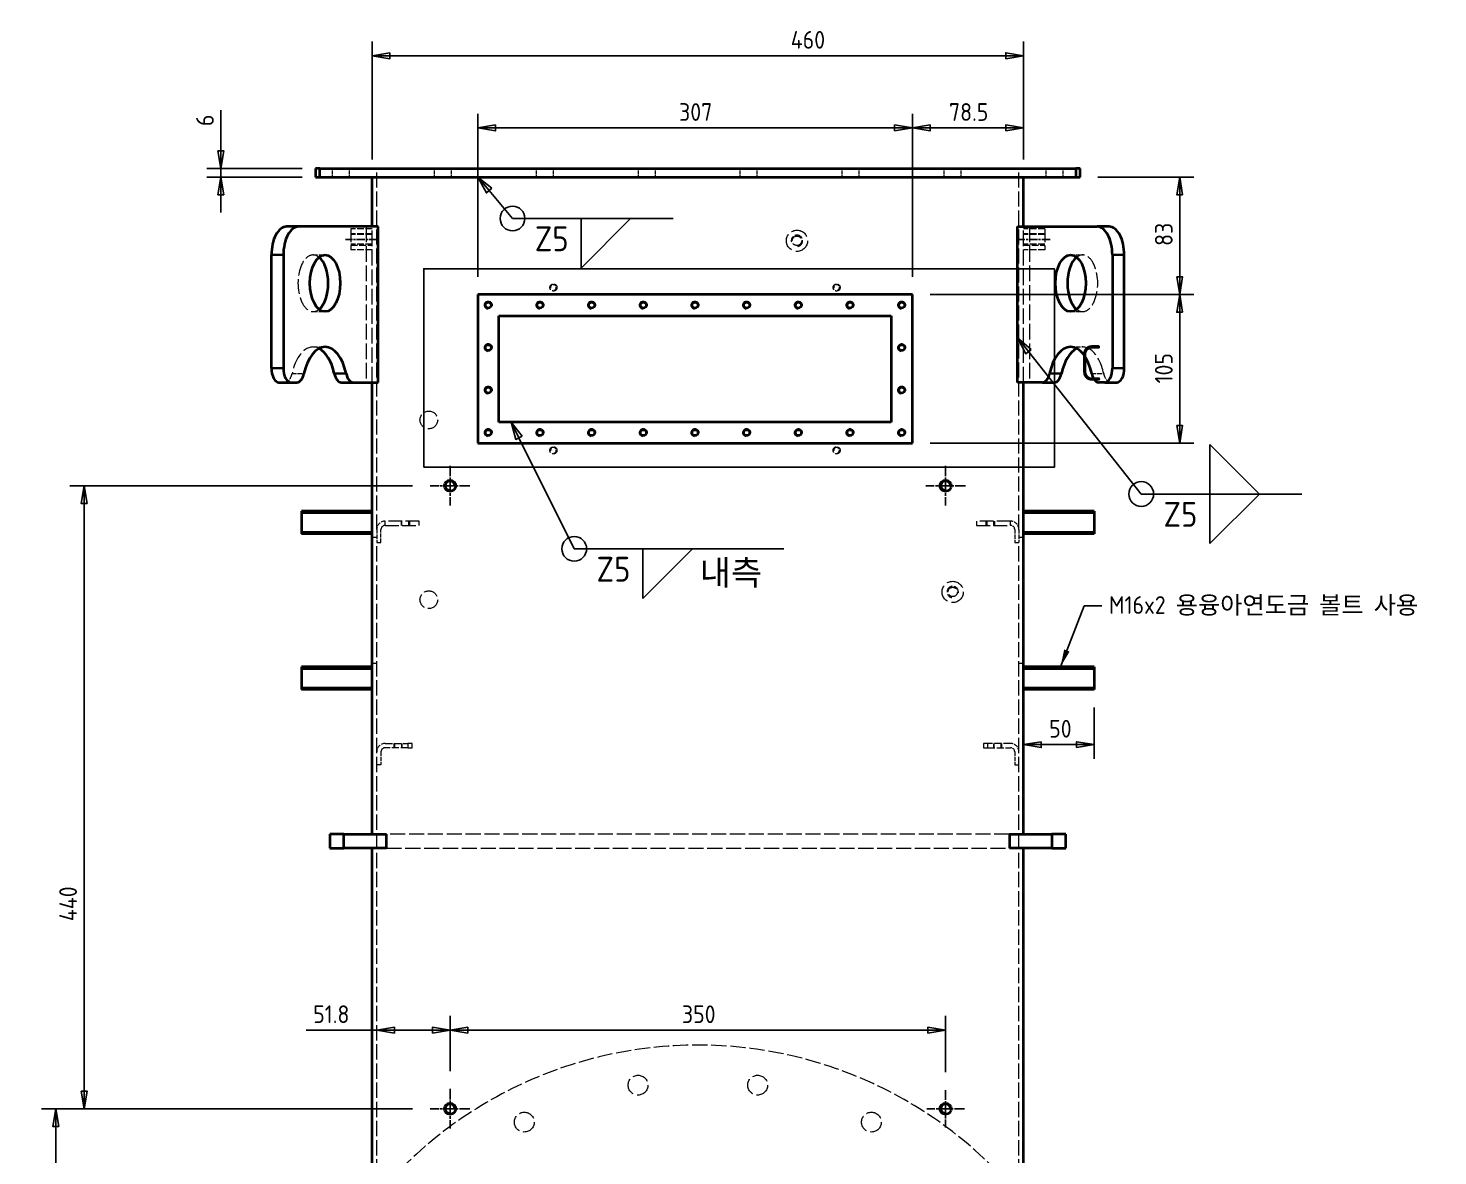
# Model space of a CAD drawing. Header units: millimetres. Extents: x 0 to 5945, y 0 to 4205.
# Drawn here: x 3715 to 4711, y 1161 to 1957 of the extents above; entities that cross this region are included whole.
import ezdxf

# ---------------------------------------------------------------- set-up
doc = ezdxf.new("R2010")
doc.units = ezdxf.units.MM
doc.header["$LTSCALE"] = 5
doc.linetypes.add('CHAIN', pattern=[0.3543, 0.2362, -0.0295, 0.0591, -0.0295])
doc.linetypes.add('DASHED', pattern=[0.2067, 0.1654, -0.0413])
doc.layers.get('0').update_dxf_attribs({"color": 3, "lineweight": 25})
for name, color, linetype, lineweight in [('가려진 것(ISO)', 2, 'DASHED', 18), ('가려진 좁은 것(ISO)', 2, 'DASHED', 18), ('가시적인 것(ISO)', 3, 'Continuous', 40), ('가시적인 좁은 것(ISO)', 3, 'Continuous', 35), ('기호(ISO)', 5, 'Continuous', 25), ('상세 경계(JIS)', 7, 'Continuous', 25), ('중심 표식(ISO)', 1, 'Continuous', 25), ('중심선(ISO)', 1, 'Continuous', 25), ('치수(ISO)', 2, 'Continuous', 25)]:
    doc.layers.add(name, color=color, linetype=linetype, lineweight=lineweight)
doc.styles.add('부품번호텍스트_PSTEK_POSCO', font='isocp.shx')
doc.styles.add('치수 텍스트_PSTEK_POSCO', font='isocp.shx')
doc.styles.add('표면거칠기 텍스트_PSTEK_POSCO', font='isocp.shx')
doc.dimstyles.new('치수_PSTEK_POSCO', dxfattribs={"dimscale": 5, "dimtxt": 2.5, "dimasz": 2.5, "dimexe": 2, "dimexo": 2.5, "dimgap": 1, "dimtad": 1, "dimrnd": 1e-08, "dimdsep": 46, "dimtxsty": '치수 텍스트_PSTEK_POSCO', "dimblk": 'Filled-1', "dimcen": 0.09, "dimdle": 10, "dimclrd": 7, "dimclre": 7, "dimclrt": 2, "dimadec": 1, "dimazin": 2, "dimtfac": 1, "dimtmove": 0, "dimatfit": 3, "dimfxl": 0, "dimtolj": 1, "dimlwd": -1, "dimlwe": -1, "dimarcsym": 0})
doc.dimstyles.new('치수_PSTEK_POSCO$7', dxfattribs={"dimscale": 5, "dimtxt": 2.5, "dimasz": 2.5, "dimexe": 2, "dimexo": 2.5, "dimgap": 1, "dimtad": 1, "dimrnd": 1e-08, "dimdsep": 46, "dimtxsty": '치수 텍스트_PSTEK_POSCO', "dimblk": 'Filled-1', "dimcen": 0.09, "dimdle": 10, "dimclrd": 7, "dimclre": 7, "dimclrt": 2, "dimadec": 1, "dimazin": 2, "dimtfac": 1, "dimtmove": 0, "dimatfit": 3, "dimfxl": 0, "dimtolj": 1, "dimlwd": -1, "dimlwe": -1, "dimarcsym": 0})

# ---------------------------------------------------------------- blocks, each defined once
blk = doc.blocks.new('2dDetail0')
at = {"layer": '상세 경계(JIS)', "flags": 128}
blk.add_lwpolyline([(798.94, 329.39), (888.03, 329.39), (888.03, 357.44), (798.94, 357.44), (798.94, 329.39)], dxfattribs=at)
at = {"layer": '상세 경계(JIS)', "insert": (891.6, 341.62), "char_height": 5, "attachment_point": 7, "style": '부품번호텍스트_PSTEK_POSCO'}
blk.add_mtext('C', dxfattribs=at)
blk = doc.blocks.new('Filled-1')
at = {"color": 0}
for p, q in [((0, 0), (-1, 0.167)), ((-1, 0.167), (-1, -0.167)), ((-1, 0), (0, 0)), ((-1, -0.167), (0, 0))]:
    blk.add_line(p, q, dxfattribs=at)
at = {"color": 0, "flags": 128}
blk.add_lwpolyline([(-1, -0.167), (0, 0), (-1, 0.167), (-1, -0.167)], dxfattribs=at)
at = {"color": 0}
blk.add_solid([(-1, -0.167), (0, 0), (-1, 0.167), (-1, -0.167)], dxfattribs=at)
blk = doc.blocks.new('*D41')
at = {"layer": 'Defpoints', "color": 0, "transparency": 16777216}
for p in [(4418.3, 1937.58), (3958.3, 1851.9), (4418.3, 1851.9)]:
    blk.add_point(p, dxfattribs=at)
at = {"layer": '치수(ISO)', "color": 7, "transparency": 16777216}
for p, q in [((3958.3, 1864.4), (3958.3, 1947.58)), ((4418.3, 1864.4), (4418.3, 1947.58)), ((3970.8, 1937.58), (4405.8, 1937.58))]:
    blk.add_line(p, q, dxfattribs=at)
at = {"layer": '치수(ISO)', "color": 7, "transparency": 16777216, "xscale": 12.5, "yscale": 12.5, "zscale": 12.5, "rotation": 180}
blk.add_blockref('Filled-1', (3958.3, 1937.58), dxfattribs=at)
at = {"layer": '치수(ISO)', "color": 7, "transparency": 16777216, "xscale": 12.5, "yscale": 12.5, "zscale": 12.5}
blk.add_blockref('Filled-1', (4418.3, 1937.58), dxfattribs=at)
at = {"layer": '치수(ISO)', "color": 2, "transparency": 16777216, "insert": (4253.92, 1948.83), "char_height": 12.5, "attachment_point": 4, "style": '치수 텍스트_PSTEK_POSCO'}
blk.add_mtext('\\A1;460', dxfattribs=at)
blk = doc.blocks.new('*D43')
at = {"layer": 'Defpoints', "color": 0, "transparency": 16777216}
for p in [(3851.44, 1851.9), (3921.3, 1857.9), (3921.3, 1851.9)]:
    blk.add_point(p, dxfattribs=at)
at = {"layer": '치수(ISO)', "color": 7, "transparency": 16777216}
for p, q in [((3851.44, 1870.4), (3851.44, 1899.26)), ((3908.8, 1857.9), (3841.44, 1857.9)), ((3908.8, 1851.9), (3841.44, 1851.9)), ((3851.44, 1851.9), (3851.44, 1857.9)), ((3851.44, 1839.4), (3851.44, 1826.9))]:
    blk.add_line(p, q, dxfattribs=at)
at = {"layer": '치수(ISO)', "color": 7, "transparency": 16777216, "xscale": 12.5, "yscale": 12.5, "zscale": 12.5}
for p, rotation in [((3851.44, 1857.9), 270), ((3851.44, 1851.9), 90)]:
    blk.add_blockref('Filled-1', p, dxfattribs=dict(at, rotation=rotation))
at = {"layer": '치수(ISO)', "color": 2, "transparency": 16777216, "insert": (3840.19, 1887.9), "char_height": 12.5, "attachment_point": 4, "rotation": 90, "style": '치수 텍스트_PSTEK_POSCO'}
blk.add_mtext('\\A1;6', dxfattribs=at)
blk = doc.blocks.new('용접 기호 식별자1')
at = {"layer": '기호(ISO)', "color": 7}
for p, q in [((812.38, 333.54), (811.27, 335.78)), ((812.83, 333.77), (811.27, 335.78)), ((811.27, 335.78), (811.93, 333.32)), ((811.93, 333.32), (812.83, 333.77)), ((812.38, 333.54), (820.2, 317.87)), ((820.2, 317.87), (849.79, 317.87))]:
    blk.add_line(p, q, dxfattribs=at)
at = {"layer": '기호(ISO)'}
for p, q in [((829.89, 317.87), (836.89, 317.87)), ((836.89, 317.87), (829.89, 310.87)), ((829.89, 310.87), (829.89, 317.87))]:
    blk.add_line(p, q, dxfattribs=at)
at = {"layer": '기호(ISO)', "color": 7, "flags": 128}
blk.add_lwpolyline([(812.83, 333.77), (811.27, 335.78), (811.93, 333.32), (812.83, 333.77)], dxfattribs=at)
at = {"layer": '기호(ISO)'}
blk.add_circle((820.2, 317.87), 1.75, dxfattribs=at)
at = {"layer": '기호(ISO)', "color": 7}
blk.add_solid([(812.83, 333.77), (811.27, 335.78), (811.93, 333.32), (812.83, 333.77)], dxfattribs=at)
at = {"layer": '기호(ISO)', "color": 7, "char_height": 3.5, "attachment_point": 7, "style": '표면거칠기 텍스트_PSTEK_POSCO'}
for s, insert in [('Z5', (823.35, 313.24)), ('내측', (837.94, 312.4))]:
    blk.add_mtext(s, dxfattribs=dict(at, insert=insert))
blk = doc.blocks.new('용접 기호 식별자2')
at = {"layer": '기호(ISO)', "color": 7}
for p, q in [((808.18, 368.46), (806.57, 370.38)), ((808.56, 368.79), (806.57, 370.38)), ((806.57, 370.38), (807.79, 368.14)), ((807.79, 368.14), (808.56, 368.79)), ((808.18, 368.46), (811.48, 364.53)), ((811.48, 364.53), (834.16, 364.53))]:
    blk.add_line(p, q, dxfattribs=at)
at = {"layer": '기호(ISO)'}
for p, q in [((821.16, 364.53), (828.16, 364.53)), ((828.16, 364.53), (821.16, 357.53)), ((821.16, 357.53), (821.16, 364.53))]:
    blk.add_line(p, q, dxfattribs=at)
at = {"layer": '기호(ISO)', "color": 7, "flags": 128}
blk.add_lwpolyline([(808.56, 368.79), (806.57, 370.38), (807.79, 368.14), (808.56, 368.79)], dxfattribs=at)
at = {"layer": '기호(ISO)'}
blk.add_circle((811.48, 364.53), 1.75, dxfattribs=at)
at = {"layer": '기호(ISO)', "color": 7}
blk.add_solid([(808.56, 368.79), (806.57, 370.38), (807.79, 368.14), (808.56, 368.79)], dxfattribs=at)
at = {"layer": '기호(ISO)', "color": 7, "insert": (814.63, 359.91), "char_height": 3.5, "attachment_point": 7, "style": '표면거칠기 텍스트_PSTEK_POSCO'}
blk.add_mtext('Z5', dxfattribs=at)
blk = doc.blocks.new('*D63')
at = {"layer": 'Defpoints', "color": 0, "transparency": 16777216}
for p in [(3734.79, 1193.9), (3999.3, 1193.9), (3818.3, 437.9)]:
    blk.add_point(p, dxfattribs=at)
at = {"layer": '치수(ISO)', "color": 7, "transparency": 16777216}
for p, q in [((3986.8, 1193.9), (3724.79, 1193.9)), ((3734.79, 450.4), (3734.79, 1181.4)), ((3805.8, 437.9), (3724.79, 437.9))]:
    blk.add_line(p, q, dxfattribs=at)
at = {"layer": '치수(ISO)', "color": 7, "transparency": 16777216, "xscale": 12.5, "yscale": 12.5, "zscale": 12.5}
for p, rotation in [((3734.79, 1193.9), 90), ((3734.79, 437.9), 270)]:
    blk.add_blockref('Filled-1', p, dxfattribs=dict(at, rotation=rotation))
at = {"layer": '치수(ISO)', "color": 2, "transparency": 16777216, "insert": (3723.54, 708.34), "char_height": 12.5, "attachment_point": 4, "rotation": 90, "style": '치수 텍스트_PSTEK_POSCO'}
blk.add_mtext('\\A1;756', dxfattribs=at)
blk = doc.blocks.new('*D64')
at = {"layer": 'Defpoints', "color": 0, "transparency": 16777216}
for p in [(3754.79, 1633.9), (3999.3, 1633.9), (3999.3, 1193.9)]:
    blk.add_point(p, dxfattribs=at)
at = {"layer": '치수(ISO)', "color": 7, "transparency": 16777216}
for p, q in [((3986.8, 1633.9), (3744.79, 1633.9)), ((3754.79, 1206.4), (3754.79, 1621.4)), ((3986.8, 1193.9), (3744.79, 1193.9))]:
    blk.add_line(p, q, dxfattribs=at)
at = {"layer": '치수(ISO)', "color": 7, "transparency": 16777216, "xscale": 12.5, "yscale": 12.5, "zscale": 12.5}
for p, rotation in [((3754.79, 1633.9), 90), ((3754.79, 1193.9), 270)]:
    blk.add_blockref('Filled-1', p, dxfattribs=dict(at, rotation=rotation))
at = {"layer": '치수(ISO)', "color": 2, "transparency": 16777216, "insert": (3743.54, 1326.39), "char_height": 12.5, "attachment_point": 4, "rotation": 90, "style": '치수 텍스트_PSTEK_POSCO'}
blk.add_mtext('\\A1;440', dxfattribs=at)
blk = doc.blocks.new('*D65')
at = {"layer": 'Defpoints', "color": 0, "transparency": 16777216}
for p in [(3961.5, 1593.9), (4013.3, 1249.43), (4013.3, 1207.9)]:
    blk.add_point(p, dxfattribs=at)
at = {"layer": '치수(ISO)', "color": 7, "transparency": 16777216}
for p, q in [((4013.3, 1220.4), (4013.3, 1259.43)), ((3961.5, 1249.43), (3911.62, 1249.43)), ((4000.8, 1249.43), (3974, 1249.43))]:
    blk.add_line(p, q, dxfattribs=at)
at = {"layer": '치수(ISO)', "color": 7, "transparency": 16777216, "xscale": 12.5, "yscale": 12.5, "zscale": 12.5, "rotation": 180}
blk.add_blockref('Filled-1', (3961.5, 1249.43), dxfattribs=at)
at = {"layer": '치수(ISO)', "color": 7, "transparency": 16777216, "xscale": 12.5, "yscale": 12.5, "zscale": 12.5}
blk.add_blockref('Filled-1', (4013.3, 1249.43), dxfattribs=at)
at = {"layer": '치수(ISO)', "color": 2, "transparency": 16777216, "insert": (3916.62, 1260.68), "char_height": 12.5, "attachment_point": 4, "style": '치수 텍스트_PSTEK_POSCO'}
blk.add_mtext('\\A1;51.8', dxfattribs=at)
blk = doc.blocks.new('*D66')
at = {"layer": 'Defpoints', "color": 0, "transparency": 16777216}
for p in [(4363.3, 1249.43), (4013.3, 1207.9), (4363.3, 1207.15)]:
    blk.add_point(p, dxfattribs=at)
at = {"layer": '치수(ISO)', "color": 7, "transparency": 16777216}
for p, q in [((4013.3, 1220.4), (4013.3, 1259.43)), ((4363.3, 1219.65), (4363.3, 1259.43)), ((4025.8, 1249.43), (4350.8, 1249.43))]:
    blk.add_line(p, q, dxfattribs=at)
at = {"layer": '치수(ISO)', "color": 7, "transparency": 16777216, "xscale": 12.5, "yscale": 12.5, "zscale": 12.5, "rotation": 180}
blk.add_blockref('Filled-1', (4013.3, 1249.43), dxfattribs=at)
at = {"layer": '치수(ISO)', "color": 7, "transparency": 16777216, "xscale": 12.5, "yscale": 12.5, "zscale": 12.5}
blk.add_blockref('Filled-1', (4363.3, 1249.43), dxfattribs=at)
at = {"layer": '치수(ISO)', "color": 2, "transparency": 16777216, "insert": (4177.05, 1260.68), "char_height": 12.5, "attachment_point": 4, "style": '치수 텍스트_PSTEK_POSCO'}
blk.add_mtext('\\A1;350', dxfattribs=at)
blk = doc.blocks.new('용접 기호 식별자6')
at = {"layer": '기호(ISO)', "color": 7}
for p, q in [((884.37, 345.73), (882.82, 347.69)), ((884.76, 346.04), (882.82, 347.69)), ((882.82, 347.69), (883.98, 345.42)), ((883.98, 345.42), (884.76, 346.04)), ((884.37, 345.73), (900.29, 325.61)), ((900.29, 325.61), (922.98, 325.61))]:
    blk.add_line(p, q, dxfattribs=at)
at = {"layer": '기호(ISO)'}
for p, q in [((916.98, 325.61), (909.98, 332.61)), ((909.98, 332.61), (909.98, 325.61)), ((909.98, 325.61), (916.98, 325.61)), ((909.98, 325.61), (916.98, 325.61)), ((916.98, 325.61), (909.98, 318.61)), ((909.98, 318.61), (909.98, 325.61))]:
    blk.add_line(p, q, dxfattribs=at)
at = {"layer": '기호(ISO)', "color": 7, "flags": 128}
blk.add_lwpolyline([(884.76, 346.04), (882.82, 347.69), (883.98, 345.42), (884.76, 346.04)], dxfattribs=at)
at = {"layer": '기호(ISO)'}
blk.add_circle((900.29, 325.61), 1.75, dxfattribs=at)
at = {"layer": '기호(ISO)', "color": 7}
blk.add_solid([(884.76, 346.04), (882.82, 347.69), (883.98, 345.42), (884.76, 346.04)], dxfattribs=at)
at = {"layer": '기호(ISO)', "color": 7, "insert": (903.44, 320.98), "char_height": 3.5, "attachment_point": 7, "style": '표면거칠기 텍스트_PSTEK_POSCO'}
blk.add_mtext('Z5', dxfattribs=at)
blk = doc.blocks.new('*D158')
at = {"layer": 'Defpoints', "color": 0, "transparency": 16777216}
for p in [(4418.3, 1489.9), (4468.3, 1489.9), (4418.3, 1451.05)]:
    blk.add_point(p, dxfattribs=at)
at = {"layer": '치수(ISO)', "color": 7, "transparency": 16777216}
for p, q in [((4418.3, 1477.4), (4418.3, 1441.05)), ((4468.3, 1477.4), (4468.3, 1441.05)), ((4455.8, 1451.05), (4430.8, 1451.05))]:
    blk.add_line(p, q, dxfattribs=at)
at = {"layer": '치수(ISO)', "color": 7, "transparency": 16777216, "xscale": 12.5, "yscale": 12.5, "zscale": 12.5, "rotation": 180}
blk.add_blockref('Filled-1', (4418.3, 1451.05), dxfattribs=at)
at = {"layer": '치수(ISO)', "color": 7, "transparency": 16777216, "xscale": 12.5, "yscale": 12.5, "zscale": 12.5}
blk.add_blockref('Filled-1', (4468.3, 1451.05), dxfattribs=at)
at = {"layer": '치수(ISO)', "color": 2, "transparency": 16777216, "insert": (4436.42, 1462.3), "char_height": 12.5, "attachment_point": 4, "style": '치수 텍스트_PSTEK_POSCO'}
blk.add_mtext('\\A1;50', dxfattribs=at)
blk = doc.blocks.new('*D207')
at = {"layer": 'Defpoints', "color": 0, "transparency": 16777216}
for p in [(4418.3, 1886.59), (4418.3, 1851.9), (4339.8, 1768.9)]:
    blk.add_point(p, dxfattribs=at)
at = {"layer": '치수(ISO)', "color": 7, "transparency": 16777216}
for p, q in [((4339.8, 1781.4), (4339.8, 1896.59)), ((4418.3, 1864.4), (4418.3, 1896.59)), ((4352.3, 1886.59), (4405.8, 1886.59))]:
    blk.add_line(p, q, dxfattribs=at)
at = {"layer": '치수(ISO)', "color": 7, "transparency": 16777216, "xscale": 12.5, "yscale": 12.5, "zscale": 12.5, "rotation": 180}
blk.add_blockref('Filled-1', (4339.8, 1886.59), dxfattribs=at)
at = {"layer": '치수(ISO)', "color": 7, "transparency": 16777216, "xscale": 12.5, "yscale": 12.5, "zscale": 12.5}
blk.add_blockref('Filled-1', (4418.3, 1886.59), dxfattribs=at)
at = {"layer": '치수(ISO)', "color": 2, "transparency": 16777216, "insert": (4365.67, 1897.84), "char_height": 12.5, "attachment_point": 4, "style": '치수 텍스트_PSTEK_POSCO'}
blk.add_mtext('\\A1;78.5', dxfattribs=at)
blk = doc.blocks.new('*D208')
at = {"layer": 'Defpoints', "color": 0, "transparency": 16777216}
for p in [(4032.8, 1886.59), (4032.8, 1768.9), (4339.8, 1768.9)]:
    blk.add_point(p, dxfattribs=at)
at = {"layer": '치수(ISO)', "color": 7, "transparency": 16777216}
for p, q in [((4032.8, 1781.4), (4032.8, 1896.59)), ((4339.8, 1781.4), (4339.8, 1896.59)), ((4327.3, 1886.59), (4045.3, 1886.59))]:
    blk.add_line(p, q, dxfattribs=at)
at = {"layer": '치수(ISO)', "color": 7, "transparency": 16777216, "xscale": 12.5, "yscale": 12.5, "zscale": 12.5, "rotation": 180}
blk.add_blockref('Filled-1', (4032.8, 1886.59), dxfattribs=at)
at = {"layer": '치수(ISO)', "color": 7, "transparency": 16777216, "xscale": 12.5, "yscale": 12.5, "zscale": 12.5}
blk.add_blockref('Filled-1', (4339.8, 1886.59), dxfattribs=at)
at = {"layer": '치수(ISO)', "color": 2, "transparency": 16777216, "insert": (4175.05, 1897.84), "char_height": 12.5, "attachment_point": 4, "style": '치수 텍스트_PSTEK_POSCO'}
blk.add_mtext('\\A1;307', dxfattribs=at)
blk = doc.blocks.new('*D209')
at = {"layer": 'Defpoints', "color": 0, "transparency": 16777216}
for p in [(4458.3, 1851.9), (4528.63, 1851.9), (4339.8, 1768.9)]:
    blk.add_point(p, dxfattribs=at)
at = {"layer": '치수(ISO)', "color": 7, "transparency": 16777216}
for p, q in [((4470.8, 1851.9), (4538.63, 1851.9)), ((4528.63, 1781.4), (4528.63, 1839.4)), ((4352.3, 1768.9), (4538.63, 1768.9))]:
    blk.add_line(p, q, dxfattribs=at)
at = {"layer": '치수(ISO)', "color": 7, "transparency": 16777216, "xscale": 12.5, "yscale": 12.5, "zscale": 12.5}
for p, rotation in [((4528.63, 1851.9), 90), ((4528.63, 1768.9), 270)]:
    blk.add_blockref('Filled-1', p, dxfattribs=dict(at, rotation=rotation))
at = {"layer": '치수(ISO)', "color": 2, "transparency": 16777216, "insert": (4517.38, 1803.26), "char_height": 12.5, "attachment_point": 4, "rotation": 90, "style": '치수 텍스트_PSTEK_POSCO'}
blk.add_mtext('\\A1;83', dxfattribs=at)
blk = doc.blocks.new('*D210')
at = {"layer": 'Defpoints', "color": 0, "transparency": 16777216}
for p in [(4339.8, 1768.9), (4528.63, 1768.9), (4339.8, 1663.9)]:
    blk.add_point(p, dxfattribs=at)
at = {"layer": '치수(ISO)', "color": 7, "transparency": 16777216}
for p, q in [((4352.3, 1768.9), (4538.63, 1768.9)), ((4528.63, 1676.4), (4528.63, 1756.4)), ((4352.3, 1663.9), (4538.63, 1663.9))]:
    blk.add_line(p, q, dxfattribs=at)
at = {"layer": '치수(ISO)', "color": 7, "transparency": 16777216, "xscale": 12.5, "yscale": 12.5, "zscale": 12.5}
for p, rotation in [((4528.63, 1768.9), 90), ((4528.63, 1663.9), 270)]:
    blk.add_blockref('Filled-1', p, dxfattribs=dict(at, rotation=rotation))
at = {"layer": '치수(ISO)', "color": 2, "transparency": 16777216, "insert": (4517.38, 1706.14), "char_height": 12.5, "attachment_point": 4, "rotation": 90, "style": '치수 텍스트_PSTEK_POSCO'}
blk.add_mtext('\\A1;105', dxfattribs=at)

msp = doc.modelspace()

# ---------------------------------------------------------------- linework, layer by layer
at = {"layer": '가려진 것(ISO)', "ltscale": 2.285536}
for p, q in [((3930.3022, 1851.8965), (3930.3022, 1857.8965)), ((3942.3022, 1851.8965), (3942.3022, 1857.8965)), ((4002.3022, 1851.8965), (4002.3022, 1857.8965)), ((4014.3022, 1851.8965), (4014.3022, 1857.8965)), ((4074.3022, 1851.8965), (4074.3022, 1857.8965)), ((4086.3022, 1851.8965), (4086.3022, 1857.8965)), ((4146.3022, 1851.8965), (4146.3022, 1857.8965)), ((4158.3022, 1851.8965), (4158.3022, 1857.8965)), ((4218.3022, 1851.8965), (4218.3022, 1857.8965)), ((4230.3022, 1851.8965), (4230.3022, 1857.8965)), ((4290.3022, 1851.8965), (4290.3022, 1857.8965)), ((4302.3022, 1851.8965), (4302.3022, 1857.8965)), ((4362.3022, 1851.8965), (4362.3022, 1857.8965)), ((4374.3022, 1851.8965), (4374.3022, 1857.8965)), ((4434.3022, 1851.8965), (4434.3022, 1857.8965)), ((4446.3022, 1851.8965), (4446.3022, 1857.8965))]:
    msp.add_line(p, q, dxfattribs=at)
at = {"layer": '가려진 것(ISO)', "ltscale": 12.986021}
for p, q in [((3961.5022, 1602.8965), (3961.5022, 1857.8965)), ((4415.1022, 1602.8965), (4415.1022, 1857.8965))]:
    msp.add_line(p, q, dxfattribs=at)
at = {"layer": '가려진 것(ISO)', "ltscale": 11.399102}
for p, q in [((3943.3022, 1815.3965), (3943.3022, 1800.3965)), ((4433.3022, 1815.3965), (4433.3022, 1800.3965))]:
    msp.add_line(p, q, dxfattribs=at)
at = {"layer": '가려진 것(ISO)', "ltscale": 5.71399}
for p, q in [((3958.3022, 1815.3965), (3943.3022, 1815.3965)), ((4433.3022, 1815.3965), (4418.3022, 1815.3965)), ((3958.3022, 1811.8965), (3943.3022, 1811.8965)), ((3958.3022, 1811.22), (3943.3022, 1811.22)), ((3958.3022, 1804.573), (3943.3022, 1804.573)), ((3943.3022, 1803.8965), (3958.3022, 1803.8965)), ((4433.3022, 1811.8965), (4418.3022, 1811.8965)), ((4433.3022, 1811.22), (4418.3022, 1811.22)), ((4433.3022, 1804.573), (4418.3022, 1804.573)), ((4418.3022, 1803.8965), (4433.3022, 1803.8965)), ((3958.3022, 1800.3965), (3943.3022, 1800.3965)), ((4433.3022, 1800.3965), (4418.3022, 1800.3965))]:
    msp.add_line(p, q, dxfattribs=at)
at = {"layer": '가려진 것(ISO)', "ltscale": 13.304306}
for p, q in [((3954.0803, 1816.8965), (3954.0803, 1706.8965)), ((3958.3022, 1706.8965), (3958.3022, 1816.8965)), ((4418.3022, 1706.8965), (4418.3022, 1816.8965)), ((4422.5241, 1816.8965), (4422.5241, 1706.8965))]:
    msp.add_line(p, q, dxfattribs=at)
at = {"layer": '가려진 것(ISO)', "ltscale": 3.809293}
for p, q in [((3916.5781, 1796.8965), (3925.0219, 1796.8965)), ((4451.5824, 1796.8965), (4460.0262, 1796.8965)), ((3916.5781, 1756.8965), (3925.0219, 1756.8965)), ((4451.5824, 1756.8965), (4460.0262, 1756.8965)), ((3916.5781, 1731.8965), (3925.0219, 1731.8965)), ((4451.5824, 1731.8965), (4460.0262, 1731.8965))]:
    msp.add_line(p, q, dxfattribs=at)
at = {"layer": '가려진 것(ISO)', "ltscale": 3.428354}
for p, q in [((3961.5022, 1602.8965), (3961.5022, 1593.8965)), ((3964.5022, 1593.8965), (3964.5022, 1602.8965)), ((4412.1022, 1602.8965), (4412.1022, 1593.8965)), ((4415.1022, 1602.8965), (4415.1022, 1593.8965)), ((3964.5022, 1445.8965), (3964.5022, 1436.8965)), ((4412.1022, 1445.8965), (4412.1022, 1436.8965))]:
    msp.add_line(p, q, dxfattribs=at)
at = {"layer": '가려진 것(ISO)', "ltscale": 1.142718}
for p, q in [((3967.5022, 1605.8965), (3967.5022, 1608.8965)), ((3978.8022, 1608.8965), (3978.8022, 1605.8965)), ((3979.3437, 1605.8965), (3979.3437, 1608.8965)), ((3984.2607, 1605.8965), (3984.2607, 1608.8965)), ((3984.8022, 1605.8965), (3984.8022, 1608.8965)), ((3991.5022, 1605.8965), (3991.5022, 1608.8965)), ((4385.1022, 1608.8965), (4385.1022, 1605.8965)), ((4391.8022, 1608.8965), (4391.8022, 1605.8965)), ((4392.1022, 1608.8965), (4392.1022, 1605.8965)), ((4392.3437, 1605.8965), (4392.3437, 1608.8965)), ((4392.6437, 1605.8965), (4392.6437, 1608.8965)), ((4397.2607, 1605.8965), (4397.2607, 1608.8965)), ((4397.5607, 1605.8965), (4397.5607, 1608.8965)), ((4397.8022, 1605.8965), (4397.8022, 1608.8965)), ((4398.1022, 1605.8965), (4398.1022, 1608.8965)), ((4409.1022, 1605.8965), (4409.1022, 1608.8965)), ((3961.5022, 1593.8965), (3964.5022, 1593.8965)), ((4412.1022, 1593.8965), (4415.1022, 1593.8965)), ((3973.5022, 1451.8965), (3973.5022, 1448.8965)), ((3974.0437, 1451.8965), (3974.0437, 1448.8965)), ((3978.9607, 1451.8965), (3978.9607, 1448.8965)), ((3979.5022, 1448.8965), (3979.5022, 1451.8965)), ((3983.5022, 1451.8965), (3983.5022, 1448.8965)), ((3986.5022, 1448.8965), (3986.5022, 1451.8965)), ((4390.1022, 1451.8965), (4390.1022, 1448.8965)), ((4393.1022, 1448.8965), (4393.1022, 1451.8965)), ((4397.1022, 1451.8965), (4397.1022, 1448.8965)), ((4397.6437, 1448.8965), (4397.6437, 1451.8965)), ((4402.5607, 1448.8965), (4402.5607, 1451.8965)), ((4403.1022, 1448.8965), (4403.1022, 1451.8965)), ((3964.5022, 1436.8965), (3961.5022, 1436.8965)), ((4412.1022, 1436.8965), (4415.1022, 1436.8965))]:
    msp.add_line(p, q, dxfattribs=at)
at = {"layer": '가려진 것(ISO)', "ltscale": 11.611031}
for p, q in [((3991.5022, 1608.8965), (3967.5022, 1608.8965)), ((3967.5022, 1605.8965), (3991.5022, 1605.8965)), ((4409.1022, 1608.8965), (4385.1022, 1608.8965)), ((4385.1022, 1605.8965), (4409.1022, 1605.8965))]:
    msp.add_line(p, q, dxfattribs=at)
at = {"layer": '가려진 것(ISO)', "ltscale": 1.218906}
for p, q in [((3961.5022, 1597.3965), (3958.3022, 1597.3965)), ((4418.3022, 1597.3965), (4415.1022, 1597.3965)), ((3961.5022, 1508.3965), (3958.3022, 1508.3965)), ((4418.3022, 1508.3965), (4415.1022, 1508.3965))]:
    msp.add_line(p, q, dxfattribs=at)
at = {"layer": '가려진 것(ISO)', "ltscale": 13.090868}
for p, q in [((3961.5022, 443.8965), (3961.5022, 1593.8965)), ((4415.1022, 443.8965), (4415.1022, 1593.8965))]:
    msp.add_line(p, q, dxfattribs=at)
at = {"layer": '가려진 것(ISO)', "ltscale": 6.094929}
for p, q in [((3967.5022, 1451.8965), (3983.5022, 1451.8965)), ((3983.5022, 1448.8965), (3967.5022, 1448.8965)), ((4409.1022, 1451.8965), (4393.1022, 1451.8965)), ((4393.1022, 1448.8965), (4409.1022, 1448.8965))]:
    msp.add_line(p, q, dxfattribs=at)
at = {"layer": '가려진 것(ISO)', "ltscale": 1.616089}
for p, q in [((3986.5022, 1451.8965), (3983.5022, 1451.8965)), ((3983.5022, 1448.8965), (3986.5022, 1448.8965)), ((4393.1022, 1451.8965), (4390.1022, 1451.8965)), ((4390.1022, 1448.8965), (4393.1022, 1448.8965))]:
    msp.add_line(p, q, dxfattribs=at)
at = {"layer": '가려진 것(ISO)', "ltscale": 12.901145}
for p, q in [((4408.3022, 1387.8965), (3968.3022, 1387.8965)), ((3968.3022, 1377.8965), (4408.3022, 1377.8965))]:
    msp.add_line(p, q, dxfattribs=at)
at = {"layer": '가려진 것(ISO)', "ltscale": 15.198803}
for centre in [(4258.3022, 1806.8965), (4368.3022, 1558.8965)]:
    msp.add_circle(centre, 7.5, dxfattribs=at)
at = {"layer": '가려진 것(ISO)', "ltscale": 10.102645}
for centre in [(4258.3022, 1806.8965), (4368.3022, 1558.8965)]:
    msp.add_circle(centre, 3.3235, dxfattribs=at)
at = {"layer": '가려진 것(ISO)', "ltscale": 5.983681}
for centre in [(4086.3022, 1773.8965), (4286.3022, 1773.8965), (4086.3022, 1658.8965), (4286.3022, 1658.8965)]:
    msp.add_circle(centre, 2.5, dxfattribs=at)
at = {"layer": '가려진 것(ISO)', "ltscale": 12.665669}
for centre in [(3998.3022, 1680.3965), (3998.3022, 1553.3965)]:
    msp.add_circle(centre, 6.25, dxfattribs=at)
at = {"layer": '가려진 것(ISO)', "ltscale": 14.18555}
for centre in [(4146.0649, 1210.5723), (4230.5395, 1210.5723), (4065.7247, 1184.4682), (4310.8796, 1184.4682)]:
    msp.add_circle(centre, 7, dxfattribs=at)
at = {"layer": '가려진 것(ISO)', "ltscale": 7.180437}
for centre, start, end in [((4258.3022, 1806.8965), 280, 190), ((4368.3022, 1558.8965), 350, 260)]:
    msp.add_arc(centre, 4, start, end, dxfattribs=at)
at = {"layer": '가려진 것(ISO)', "ltscale": 3.628764}
for centre in [(4086.3022, 1773.8965), (4286.3022, 1773.8965), (4086.3022, 1658.8965), (4286.3022, 1658.8965)]:
    msp.add_arc(centre, 2.0215, 280, 190, dxfattribs=at)
at = {"layer": '가려진 것(ISO)', "ltscale": 3.590168}
for centre, start, end in [((3967.5022, 1602.8965), 90, 180), ((4409.1022, 1602.8965), 0, 90), ((3967.5022, 1445.8965), 90, 180), ((4409.1022, 1445.8965), 0, 90)]:
    msp.add_arc(centre, 6, start, end, dxfattribs=at)
at = {"layer": '가려진 것(ISO)', "ltscale": 1.795034}
for centre, start, end in [((3967.5022, 1602.8965), 90, 180), ((4409.1022, 1602.8965), 0, 90), ((3967.5022, 1445.8965), 90, 180), ((4409.1022, 1445.8965), 0, 90)]:
    msp.add_arc(centre, 3, start, end, dxfattribs=at)
at = {"layer": '가려진 것(ISO)', "ltscale": 13.088046}
msp.add_arc((4188.3022, 943.8965), 295, 38.7704511, 141.2295489, dxfattribs=at)
at = {"layer": '가려진 것(ISO)', "ltscale": 12.745038}
for centre, major_axis in [((3916.5781, 1776.8965), (0, 20)), ((4460.0262, 1776.8965), (0, -20))]:
    msp.add_ellipse(centre, major_axis=major_axis, ratio=0.5357446, start_param=5.87818207, end_param=9.8297812, dxfattribs=at)
at = {"layer": '가려진 것(ISO)', "ltscale": 14.051277}
for centre, start_param, end_param in [((3916.5781, 1701.8965), 6.01738541, 7.46958486), ((4460.0262, 1701.8965), 5.09678575, 6.5489852)]:
    msp.add_ellipse(centre, major_axis=(0, 30), ratio=0.5357446, start_param=start_param, end_param=end_param, dxfattribs=at)
at = {"layer": '가려진 것(ISO)', "ltscale": 4.519362}
for centre, start_param, end_param in [((3896.7122, 1716.8965), 0, 1.18639955), ((4479.8921, 1716.8965), 5.09678575, 6.28318531)]:
    msp.add_ellipse(centre, major_axis=(0, -10), ratio=0.5357446, start_param=start_param, end_param=end_param, dxfattribs=at)
at = {"layer": '가려진 좁은 것(ISO)', "ltscale": 3.809293}
for p, q in [((3901.6787, 1713.1465), (3910.1225, 1713.1465)), ((4466.4818, 1713.1465), (4474.9256, 1713.1465))]:
    msp.add_line(p, q, dxfattribs=at)
at = {"layer": '가시적인 것(ISO)'}
for p, q in [((3921.3022, 1857.8965), (3918.3022, 1857.8965)), ((3918.3022, 1857.8965), (3918.3022, 1851.8965)), ((3918.3022, 1851.8965), (3921.3022, 1851.8965)), ((3921.3022, 1851.8965), (3921.3022, 1857.8965)), ((3921.3022, 1857.8965), (4455.3022, 1857.8965)), ((3921.3022, 1851.8965), (4455.3022, 1851.8965)), ((3958.3022, 1816.8965), (3958.3022, 1851.8965)), ((4418.3022, 1816.8965), (4418.3022, 1851.8965)), ((4458.3022, 1857.8965), (4455.3022, 1857.8965)), ((4455.3022, 1857.8965), (4455.3022, 1851.8965)), ((4455.3022, 1851.8965), (4458.3022, 1851.8965)), ((4458.3022, 1851.8965), (4458.3022, 1857.8965)), ((3906.2709, 1816.8965), (3897.8271, 1816.8965)), ((3962.5241, 1816.8965), (3906.2709, 1816.8965)), ((3962.5241, 1706.8965), (3962.5241, 1816.8965)), ((4414.0803, 1816.8965), (4470.3335, 1816.8965)), ((4414.0803, 1706.8965), (4414.0803, 1816.8965)), ((4478.7773, 1816.8965), (4470.3335, 1816.8965)), ((3887.1122, 1716.8965), (3887.1122, 1796.8965)), ((3895.556, 1796.8965), (3895.556, 1716.8965)), ((4481.0483, 1796.8965), (4481.0483, 1716.8965)), ((4489.4921, 1716.8965), (4489.4921, 1796.8965)), ((4032.8022, 1768.8965), (4032.8022, 1663.8965)), ((4339.8022, 1768.8965), (4032.8022, 1768.8965)), ((4339.8022, 1663.8965), (4339.8022, 1768.8965)), ((4047.8022, 1678.8965), (4047.8022, 1753.8965)), ((4047.8022, 1753.8965), (4324.8022, 1753.8965)), ((4324.8022, 1753.8965), (4324.8022, 1678.8965)), ((3892.4696, 1706.8965), (3900.9134, 1706.8965)), ((3900.9134, 1706.8965), (3905.156, 1706.8965)), ((3936.4441, 1706.8965), (3944.8879, 1706.8965)), ((3944.8879, 1706.8965), (3962.5241, 1706.8965)), ((3958.3022, 1387.8965), (3958.3022, 1706.8965)), ((4431.7164, 1706.8965), (4414.0803, 1706.8965)), ((4418.3022, 1387.8965), (4418.3022, 1706.8965)), ((4431.7164, 1706.8965), (4440.1602, 1706.8965)), ((4475.6909, 1706.8965), (4471.4483, 1706.8965)), ((4475.6909, 1706.8965), (4484.1347, 1706.8965)), ((4324.8022, 1678.8965), (4047.8022, 1678.8965)), ((4032.8022, 1663.8965), (4339.8022, 1663.8965)), ((3908.3022, 1615.8965), (3908.3022, 1599.8965)), ((3958.3022, 1615.8965), (3908.3022, 1615.8965)), ((4468.3022, 1615.8965), (4418.3022, 1615.8965)), ((4468.3022, 1615.8965), (4468.3022, 1599.8965)), ((3958.3022, 1599.8965), (3908.3022, 1599.8965)), ((4468.3022, 1599.8965), (4418.3022, 1599.8965)), ((3908.3022, 1505.8965), (3908.3022, 1489.8965)), ((3958.3022, 1505.8965), (3908.3022, 1505.8965)), ((4468.3022, 1505.8965), (4418.3022, 1505.8965)), ((4468.3022, 1505.8965), (4468.3022, 1489.8965)), ((3958.3022, 1489.8965), (3908.3022, 1489.8965)), ((4468.3022, 1489.8965), (4418.3022, 1489.8965)), ((3938.3022, 1387.8965), (3928.3022, 1387.8965)), ((3928.3022, 1387.8965), (3928.3022, 1377.8965)), ((3938.3022, 1377.8965), (3938.3022, 1387.8965)), ((3938.3022, 1387.8965), (3968.3022, 1387.8965)), ((3968.3022, 1377.8965), (3968.3022, 1387.8965)), ((4408.3022, 1387.8965), (4438.3022, 1387.8965)), ((4408.3022, 1387.8965), (4408.3022, 1377.8965)), ((4448.3022, 1387.8965), (4438.3022, 1387.8965)), ((4438.3022, 1387.8965), (4438.3022, 1377.8965)), ((4448.3022, 1377.8965), (4448.3022, 1387.8965)), ((3928.3022, 1377.8965), (3938.3022, 1377.8965)), ((3968.3022, 1377.8965), (3938.3022, 1377.8965)), ((3958.3022, 937.8965), (3958.3022, 1377.8965)), ((4438.3022, 1377.8965), (4408.3022, 1377.8965)), ((4418.3022, 937.8965), (4418.3022, 1377.8965)), ((4438.3022, 1377.8965), (4448.3022, 1377.8965))]:
    msp.add_line(p, q, dxfattribs=at)
for centre, radius in [((4040.3022, 1761.3965), 2.067), ((4076.8022, 1761.3965), 2.067), ((4113.3022, 1761.3965), 2.067), ((4149.8022, 1761.3965), 2.067), ((4186.3022, 1761.3965), 2.067), ((4222.8022, 1761.3965), 2.067), ((4259.3022, 1761.3965), 2.067), ((4295.8022, 1761.3965), 2.067), ((4332.3022, 1761.3965), 2.067), ((4040.3022, 1731.3965), 2.067), ((4332.3022, 1731.3965), 2.067), ((4040.3022, 1701.3965), 2.067), ((4332.3022, 1701.3965), 2.067), ((4040.3022, 1671.3965), 2.067), ((4076.8022, 1671.3965), 2.067), ((4113.3022, 1671.3965), 2.067), ((4149.8022, 1671.3965), 2.067), ((4186.3022, 1671.3965), 2.067), ((4222.8022, 1671.3965), 2.067), ((4259.3022, 1671.3965), 2.067), ((4295.8022, 1671.3965), 2.067), ((4332.3022, 1671.3965), 2.067), ((4013.3022, 1633.8965), 4), ((4363.3022, 1633.8965), 4), ((4013.3022, 1193.8965), 4), ((4363.3022, 1193.8965), 4)]:
    msp.add_circle(centre, radius, dxfattribs=at)
for centre, major_axis, start_param, end_param in [((3897.8271, 1796.8965), (0, 20), 0, 1.57079633), ((3906.2709, 1796.8965), (0, 20), 0, 1.57079633), ((4470.3335, 1796.8965), (0, 20), 4.71238898, 6.28318531), ((4478.7773, 1796.8965), (0, 20), 4.71238898, 6.28318531), ((3916.5781, 1776.8965), (0, 20), 3.54659589, 5.87818207), ((4460.0262, 1776.8965), (0, -20), 3.54659589, 5.87818207), ((3925.0219, 1701.8965), (0, 30), 5.09678575, 7.46958486), ((3916.5781, 1701.8965), (0, 30), 5.09678575, 6.01738541), ((4451.5824, 1701.8965), (0, 30), 5.09678575, 7.46958486), ((4460.0262, 1701.8965), (0, 30), 0.2657999, 1.18639955), ((3892.4696, 1716.8965), (0, -10), 4.71238898, 6.28318531), ((3900.9134, 1716.8965), (0, -10), 4.71238898, 6.28318531), ((3905.156, 1716.8965), (0, -10), 0, 1.18639955), ((3936.4441, 1716.8965), (0, -10), 5.09678575, 6.28318531), ((3944.8879, 1716.8965), (0, -10), 5.09678575, 6.28318531), ((4431.7164, 1716.8965), (0, -10), 0, 1.18639955), ((4440.1602, 1716.8965), (0, -10), 0, 1.18639955), ((4471.4483, 1716.8965), (0, -10), 5.09678575, 6.28318531), ((4475.6909, 1716.8965), (0, -10), 0, 1.57079633), ((4484.1347, 1716.8965), (0, -10), 0, 1.57079633)]:
    msp.add_ellipse(centre, major_axis=major_axis, ratio=0.5357446, start_param=start_param, end_param=end_param, dxfattribs=at)
for centre in [(3925.0219, 1776.8965), (4451.5824, 1776.8965)]:
    msp.add_ellipse(centre, major_axis=(0, 20), ratio=0.5357446, dxfattribs=at)
at = {"layer": '가시적인 좁은 것(ISO)'}
for p, q in [((3887.1122, 1796.8965), (3895.556, 1796.8965)), ((4481.0483, 1796.8965), (4489.4921, 1796.8965)), ((3895.556, 1716.8965), (3887.1122, 1716.8965)), ((3939.9214, 1713.1465), (3931.4776, 1713.1465)), ((4445.1267, 1713.1465), (4436.6829, 1713.1465)), ((4489.4921, 1716.8965), (4481.0483, 1716.8965)), ((3958.3022, 1614.691), (3908.3022, 1614.691)), ((4468.3022, 1614.691), (4418.3022, 1614.691)), ((3908.3022, 1601.102), (3958.3022, 1601.102)), ((4418.3022, 1601.102), (4468.3022, 1601.102)), ((3958.3022, 1504.691), (3908.3022, 1504.691)), ((4468.3022, 1504.691), (4418.3022, 1504.691)), ((3908.3022, 1491.102), (3958.3022, 1491.102)), ((4418.3022, 1491.102), (4468.3022, 1491.102))]:
    msp.add_line(p, q, dxfattribs=at)
for centre, radius in [((4040.3022, 1761.3965), 2.5), ((4076.8022, 1761.3965), 2.5), ((4113.3022, 1761.3965), 2.5), ((4149.8022, 1761.3965), 2.5), ((4186.3022, 1761.3965), 2.5), ((4222.8022, 1761.3965), 2.5), ((4259.3022, 1761.3965), 2.5), ((4295.8022, 1761.3965), 2.5), ((4332.3022, 1761.3965), 2.5), ((4040.3022, 1731.3965), 2.5), ((4332.3022, 1731.3965), 2.5), ((4040.3022, 1701.3965), 2.5), ((4332.3022, 1701.3965), 2.5), ((4040.3022, 1671.3965), 2.5), ((4076.8022, 1671.3965), 2.5), ((4113.3022, 1671.3965), 2.5), ((4149.8022, 1671.3965), 2.5), ((4186.3022, 1671.3965), 2.5), ((4222.8022, 1671.3965), 2.5), ((4259.3022, 1671.3965), 2.5), ((4295.8022, 1671.3965), 2.5), ((4332.3022, 1671.3965), 2.5), ((4013.3022, 1633.8965), 3.256), ((4363.3022, 1633.8965), 3.256), ((4013.3022, 1193.8965), 3.256), ((4363.3022, 1193.8965), 3.256)]:
    msp.add_arc(centre, radius, 350, 260, dxfattribs=at)
at = {"layer": '중심 표식(ISO)', "linetype": 'CHAIN', "ltscale": 6.222661}
for p, q in [((4013.3022, 1647.8965), (4013.3022, 1619.8965)), ((4363.3022, 1647.8965), (4363.3022, 1619.8965)), ((4027.3022, 1633.8965), (3999.3022, 1633.8965)), ((4377.3022, 1633.8965), (4349.3022, 1633.8965)), ((4013.3022, 1207.8965), (4013.3022, 1179.8965)), ((4027.3022, 1193.8965), (3999.3022, 1193.8965))]:
    msp.add_line(p, q, dxfattribs=at)
at = {"layer": '중심 표식(ISO)', "linetype": 'CHAIN', "ltscale": 5.891966}
for p, q in [((4363.3022, 1207.1525), (4363.3022, 1180.6405)), ((4376.5582, 1193.8965), (4350.0462, 1193.8965))]:
    msp.add_line(p, q, dxfattribs=at)
at = {"layer": '중심선(ISO)', "linetype": 'CHAIN', "ltscale": 5.000333}
for p, q in [((3962.0522, 1807.8965), (3939.5522, 1807.8965)), ((4437.0522, 1807.8965), (4414.5522, 1807.8965))]:
    msp.add_line(p, q, dxfattribs=at)

# ---------------------------------------------------------------- block references
at = {"layer": '기호(ISO)', "xscale": 5, "yscale": 5, "zscale": 5}
for name in ['용접 기호 식별자2', '용접 기호 식별자6', '용접 기호 식별자1']:
    msp.add_blockref(name, (0, 0), dxfattribs=at)
at = {"layer": '상세 경계(JIS)', "xscale": 5, "yscale": 5, "zscale": 5}
msp.add_blockref('2dDetail0', (0, 0), dxfattribs=at)

# ---------------------------------------------------------------- texts
at = {"layer": '기호(ISO)', "color": 2, "insert": (4478.7072, 1549.0132), "char_height": 12.5, "width": 258.238983, "attachment_point": 4, "style": '치수 텍스트_PSTEK_POSCO'}
msp.add_mtext('{\\fISOCP|b0|i0;\\H12.5000;M16x2 용융아연도금 볼트 사용}', dxfattribs=at)

# ---------------------------------------------------------------- dimensions: what is measured, and where the dimension line sits
at = {"layer": '치수(ISO)', "color": 7}
for base, p1, picture, middle in [((4418.3022, 1937.5821), (3958.3022, 1851.8965), '*D41', (4265.8022, 1937.5821)), ((4418.3022, 1886.5895), (4339.8022, 1768.8965), '*D207', (4379.0522, 1886.5895))]:
    dim = msp.add_linear_dim(base=base, p1=p1, p2=(4418.3022, 1851.8965), dimstyle='치수_PSTEK_POSCO', override={"dimdec": 2, "dimtp": 0, "dimtm": 0, "dimtdec": 2, "dimtofl": 0, "dimatfit": 1}, dxfattribs=at)
    dim.commit()
    dim.dimension.update_dxf_attribs({"geometry": picture, "text_midpoint": middle, "dimtype": 160})
for base, p1, p2, angle, override, picture, middle in [((4032.8022, 1886.5895), (4339.8022, 1768.8965), (4032.8022, 1768.8965), 180, {"dimdec": 2, "dimtp": 0, "dimtm": 0, "dimtdec": 2, "dimtofl": 0, "dimatfit": 1}, '*D208', (4186.3022, 1886.5895)), ((3851.439, 1851.8965), (3921.3022, 1857.8965), (3921.3022, 1851.8965), 270, {"dimdec": 2, "dimtp": 0, "dimtm": 0, "dimtdec": 2, "dimtofl": 1, "dimatfit": 1}, '*D43', (3851.439, 1891.0805)), ((4528.6328, 1851.8965), (4339.8022, 1768.8965), (4458.3022, 1851.8965), 90, {"dimdec": 2, "dimtp": 0, "dimtm": 0, "dimtdec": 2, "dimtofl": 0, "dimatfit": 1}, '*D209', (4528.6328, 1810.3965)), ((4528.6328, 1768.8965), (4339.8022, 1663.8965), (4339.8022, 1768.8965), 90, {"dimdec": 2, "dimtp": 0, "dimtm": 0, "dimtdec": 2, "dimtofl": 0, "dimatfit": 1}, '*D210', (4528.6328, 1716.3965)), ((3754.7907, 1633.8965), (3999.3022, 1193.8965), (3999.3022, 1633.8965), 90, {"dimdec": 2, "dimtp": 0, "dimtm": 0, "dimtdec": 2, "dimtofl": 0, "dimatfit": 1}, '*D64', (3754.7907, 1338.8965)), ((4013.3022, 1249.4262), (3961.5022, 1593.8965), (4013.3022, 1207.8965), 180, {"dimdec": 2, "dimse1": 1, "dimtp": 0, "dimtm": 0, "dimtdec": 2, "dimtofl": 0, "dimatfit": 2}, '*D65', (3928.4905, 1249.4262)), ((4418.3022, 1451.0475), (4468.3022, 1489.8965), (4418.3022, 1489.8965), 180, {"dimdec": 2, "dimtp": 0, "dimtm": 0, "dimtdec": 2, "dimtofl": 0, "dimatfit": 1}, '*D158', (4443.3022, 1451.0475)), ((4363.3022, 1249.4262), (4013.3022, 1207.8965), (4363.3022, 1207.1525), 180, {"dimdec": 2, "dimtp": 0, "dimtm": 0, "dimtdec": 2, "dimtofl": 0, "dimatfit": 1}, '*D66', (4188.3022, 1249.4262)), ((3734.7907, 1193.8965), (3818.3022, 437.8965), (3999.3022, 1193.8965), 90, {"dimdec": 2, "dimtp": 0, "dimtm": 0, "dimtdec": 2, "dimtofl": 0, "dimatfit": 1}, '*D63', (3734.7907, 719.8965))]:
    dim = msp.add_linear_dim(base=base, p1=p1, p2=p2, angle=angle, dimstyle='치수_PSTEK_POSCO', override=override, dxfattribs=at)
    dim.commit()
    dim.dimension.update_dxf_attribs({"geometry": picture, "text_midpoint": middle, "dimtype": 160})

# ---------------------------------------------------------------- leaders
at = {"layer": '기호(ISO)', "color": 7, "annotation_type": 0, "has_hookline": 1, "hookline_direction": 0, "text_width": 232.2132}
msp.add_leader([(4444.3979, 1505.8965), (4461.2072, 1549.0132), (4473.7072, 1549.0132)], dimstyle='치수_PSTEK_POSCO$7', override={"dimtad": 0}, dxfattribs=at)

doc.saveas('drawing.dxf')
